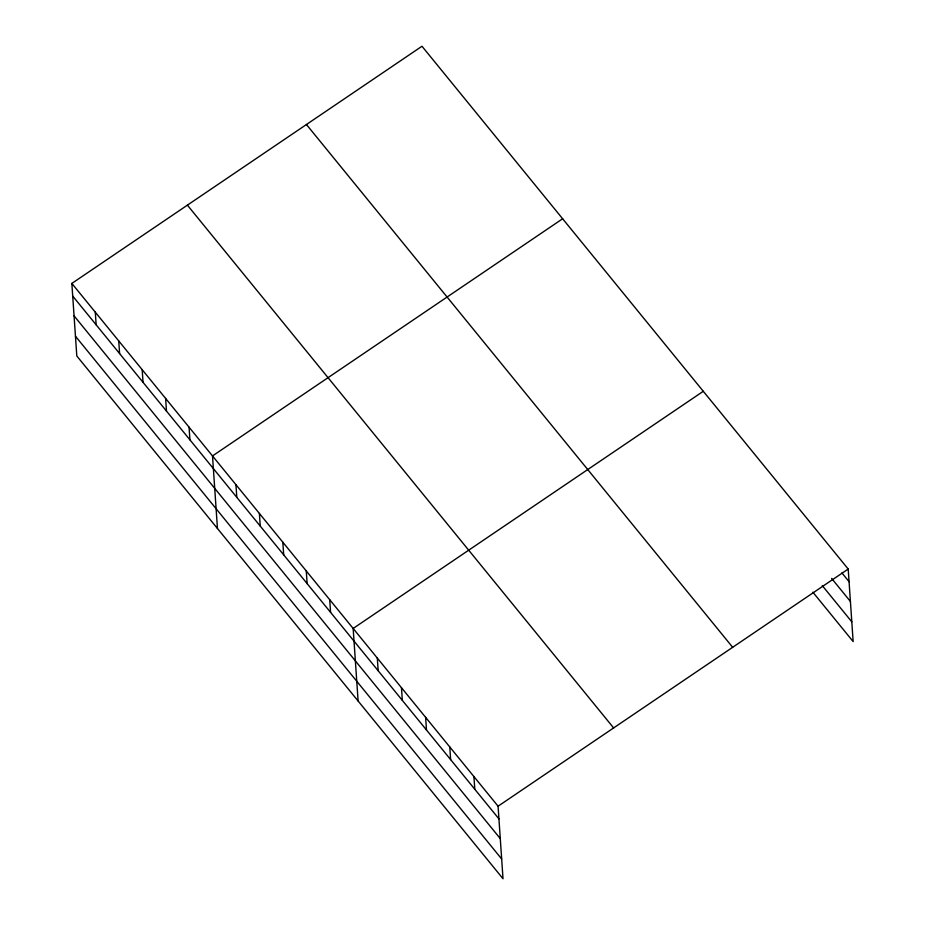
<?xml version="1.0" encoding="UTF-8"?>
<svg xmlns="http://www.w3.org/2000/svg" width="925" height="925" viewBox="0 0 925 925"><rect width="100%" height="100%" fill="white"/><g stroke="black" fill="none" stroke-linecap="round" stroke-linejoin="round"><path stroke-width="1.39" d="M71.849 283.42L498.078 806.207L503.015 878.75L76.798 355.963L71.849 283.42L421.985 46.25L848.202 569.037L853.151 641.58L812.89 592.208M562.631 218.774L212.507 455.933L217.456 528.487M703.289 391.287L353.153 628.457L358.102 701M498.078 806.207L848.202 569.037M841.912 572.922L849.069 581.698M831.633 578.414L850.41 601.458M822.279 585.618L851.798 621.82M306.441 124.517L732.658 647.303M187.393 205.153L613.622 727.94M72.717 296.081L498.933 818.868M74.058 315.841L500.286 838.628M75.445 336.203L501.674 858.99M473.924 776.584L474.791 789.245M449.77 746.949L450.637 759.622M425.616 717.326L426.483 729.987M401.462 687.703L402.329 700.364M377.308 658.08L378.175 670.741M329.716 599.701L330.583 612.362M306.279 570.945L307.135 583.617M282.83 542.2L283.697 554.861M259.393 513.444L260.249 526.105M235.944 484.688L236.812 497.349M189.058 427.188L189.926 439.849M165.621 398.432L166.488 411.093M142.172 369.676L143.04 382.337M118.735 340.92L119.602 353.581M95.298 312.176L96.154 324.837"/></g></svg>
